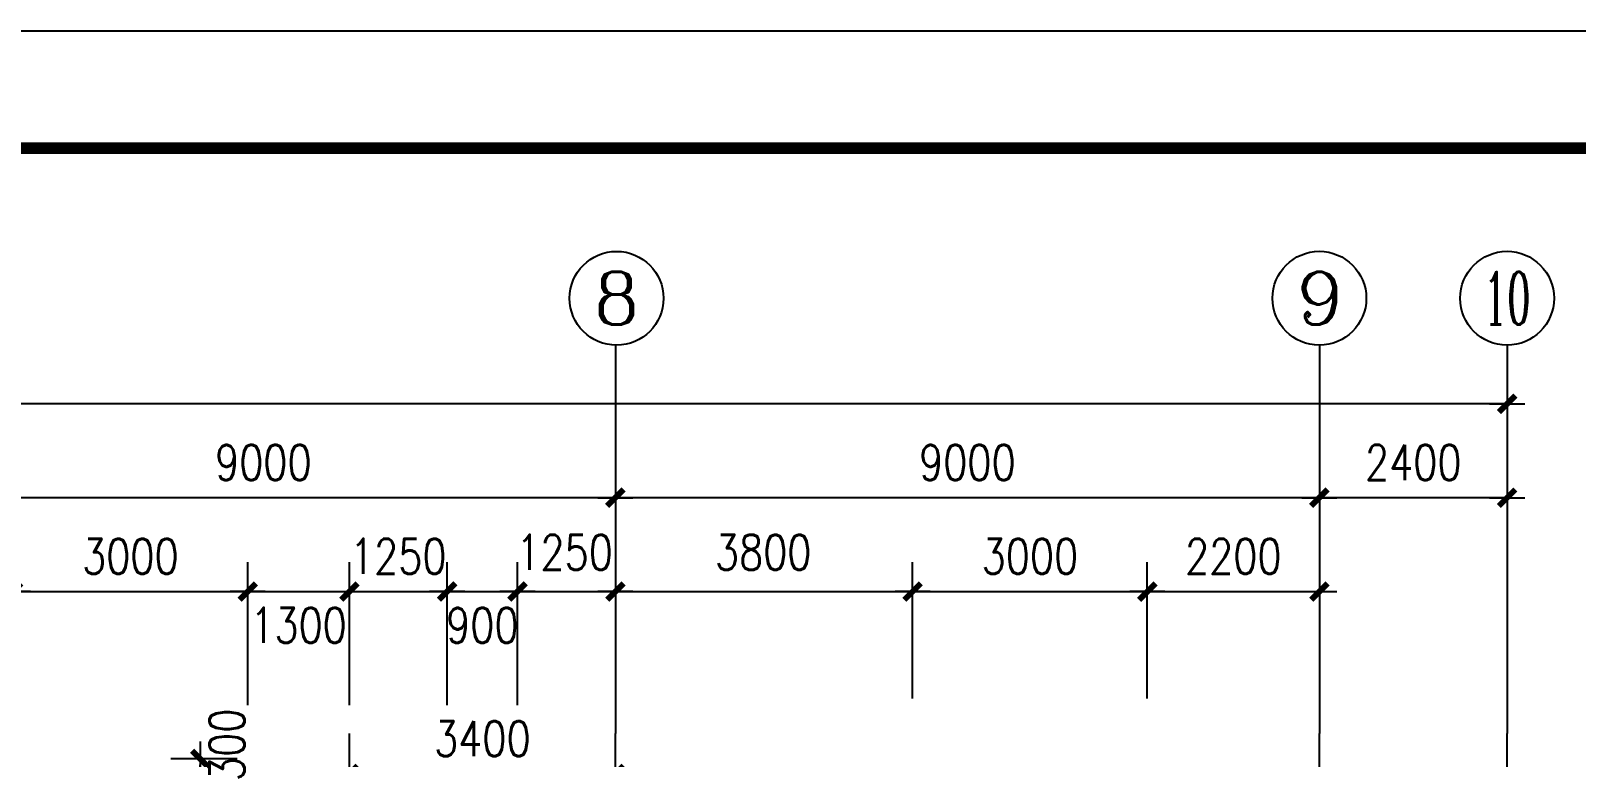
# Model space of a CAD drawing. Extents: x -55219 to 470149, y 494712 to 780039.
# Drawn here: x 14732 to 34485, y 673598 to 682881 of the extents above; entities that cross this region are included whole.
import ezdxf
from ezdxf.enums import TextEntityAlignment as Align

# ---------------------------------------------------------------- set-up
doc = ezdxf.new("R2010")
doc.units = 0
doc.header["$LTSCALE"] = 1500
doc.header["$MEASUREMENT"] = 0
doc.linetypes.add('DOTE', pattern=[2.42, 2, -0.2, 0.02, -0.2])
doc.layers.get('0').update_dxf_attribs({"linetype": 'CONTINUOUS'})
doc.layers.get('DEFPOINTS').update_dxf_attribs({"linetype": 'CONTINUOUS'})
for name, color, linetype in [('AXIS', 3, 'CONTINUOUS'), ('AXIS_TEXT', 7, 'CONTINUOUS'), ('DOTE', 1, 'DOTE'), ('LVTRY', 6, 'CONTINUOUS'), ('PUB_DIM', 3, 'CONTINUOUS'), ('PUB_TITLE', 4, 'CONTINUOUS')]:
    doc.layers.add(name, color=color, linetype=linetype)
doc.styles.add('COMPLEX', font='COMPLEX')
doc.styles.add('DIM_FONT', font='SIMPLEX.shx', dxfattribs={"width": 0.8})
doc.dimstyles.new('AXIS150', dxfattribs={"dimscale": 1.5, "dimtxt": 300, "dimasz": 1, "dimexe": 250, "dimexo": 300, "dimgap": 150, "dimtad": 1, "dimdec": 0, "dimzin": 0, "dimdsep": 46, "dimtxsty": 'DIM_FONT', "dimblk": '_DIMX', "dimcen": 0.09, "dimse1": 1, "dimse2": 1, "dimclrt": 7, "dimadec": 0, "dimazin": 0, "dimtfac": 1, "dimtdec": 0, "dimtix": 1, "dimtmove": 2, "dimatfit": 3, "dimldrblk": '_DIMX', "dimfxl": 1, "dimtolj": 1, "dimtzin": 0, "dimarcsym": 0})
doc.dimstyles.new('DIMA150', dxfattribs={"dimscale": 1.5, "dimtxt": 300, "dimasz": 1, "dimexe": 250, "dimexo": 300, "dimgap": 150, "dimtad": 1, "dimdec": 0, "dimzin": 0, "dimdsep": 46, "dimtxsty": 'DIM_FONT', "dimblk": '_DIMX', "dimcen": 0.09, "dimse1": 1, "dimclrt": 7, "dimadec": 0, "dimazin": 0, "dimtfac": 1, "dimtdec": 0, "dimtix": 1, "dimtmove": 2, "dimatfit": 3, "dimldrblk": '_DIMX', "dimfxl": 1, "dimtolj": 1, "dimtzin": 0, "dimarcsym": 0})
doc.dimstyles.new('DIMB150', dxfattribs={"dimscale": 1.5, "dimtxt": 300, "dimasz": 1, "dimexe": 250, "dimexo": 300, "dimgap": 150, "dimtad": 1, "dimdec": 0, "dimzin": 0, "dimdsep": 46, "dimtxsty": 'DIM_FONT', "dimblk": '_DIMX', "dimcen": 0.09, "dimse2": 1, "dimclrt": 7, "dimadec": 0, "dimazin": 0, "dimtfac": 1, "dimtdec": 0, "dimtix": 1, "dimtmove": 2, "dimatfit": 3, "dimldrblk": '_DIMX', "dimfxl": 1, "dimtolj": 1, "dimtzin": 0, "dimarcsym": 0})
doc.dimstyles.new('DIMN150', dxfattribs={"dimscale": 1.5, "dimtxt": 300, "dimasz": 1, "dimexe": 250, "dimexo": 300, "dimgap": 150, "dimtad": 1, "dimdec": 0, "dimzin": 0, "dimdsep": 46, "dimtxsty": 'DIM_FONT', "dimblk": '_DIMX', "dimcen": 0.09, "dimclrt": 7, "dimadec": 0, "dimazin": 0, "dimtfac": 1, "dimtdec": 0, "dimtix": 1, "dimtmove": 2, "dimatfit": 3, "dimldrblk": '_DIMX', "dimfxl": 1, "dimtolj": 1, "dimtzin": 0, "dimarcsym": 0})
doc.dimstyles.new('NORMAL', dxfattribs={"dimscale": 1.5, "dimtxt": 300, "dimasz": 1, "dimexe": 250, "dimexo": 300, "dimgap": 150, "dimtad": 1, "dimdec": 0, "dimzin": 0, "dimdsep": 46, "dimtxsty": 'DIM_FONT', "dimblk": '_DIMX', "dimcen": 0.09, "dimse2": 1, "dimclrt": 7, "dimadec": 0, "dimazin": 0, "dimtfac": 1, "dimtdec": 0, "dimtix": 1, "dimtmove": 2, "dimatfit": 3, "dimldrblk": '_DIMX', "dimfxl": 1, "dimtolj": 1, "dimtzin": 0, "dimarcsym": 0})

# ---------------------------------------------------------------- blocks, each defined once
blk = doc.blocks.new('_AXISO')
blk.add_circle((0, 0), 0.5)
at = {"layer": 'AXIS_TEXT', "style": 'COMPLEX', "width": 1.041667}
blk.add_attdef('A', text='', height=0.56, dxfattribs=at).set_placement((-0.25, -0.28), (0.25, -0.28), align=Align.FIT)
blk = doc.blocks.new('_DIMX')
blk.add_line((-150, 0), (150, 0))
at = {"const_width": 50}
blk.add_lwpolyline([(-70, -70), (70, 70)], dxfattribs=at)
blk = doc.blocks.new('*D23')
at = {"color": 0, "linetype": 'ByBlock'}
blk.add_line((31201, 676914), (22204, 676914), dxfattribs=at)
at = {"layer": 'DEFPOINTS', "color": 0, "linetype": 'ByBlock'}
for p in [(22203, 676914), (22203, 673899), (31203, 673899)]:
    blk.add_point(p, dxfattribs=at)
at = {"color": 0, "linetype": 'ByBlock', "xscale": 1.5, "yscale": 1.5, "zscale": 1.5, "rotation": 180}
blk.add_blockref('_DIMX', (22203, 676914), dxfattribs=at)
at = {"color": 0, "linetype": 'ByBlock', "xscale": 1.5, "yscale": 1.5, "zscale": 1.5}
blk.add_blockref('_DIMX', (31203, 676914), dxfattribs=at)
at = {"color": 7, "linetype": 'ByBlock', "insert": (26703, 677364), "char_height": 450, "attachment_point": 5, "style": 'DIM_FONT'}
blk.add_mtext('\\A1;9000', dxfattribs=at)
blk = doc.blocks.new('*D24')
at = {"color": 0, "linetype": 'ByBlock'}
blk.add_line((22201, 676914), (13204, 676914), dxfattribs=at)
at = {"layer": 'DEFPOINTS', "color": 0, "linetype": 'ByBlock'}
for p in [(13203, 676914), (13203, 673899), (22203, 673899)]:
    blk.add_point(p, dxfattribs=at)
at = {"color": 0, "linetype": 'ByBlock', "xscale": 1.5, "yscale": 1.5, "zscale": 1.5, "rotation": 180}
blk.add_blockref('_DIMX', (13203, 676914), dxfattribs=at)
at = {"color": 0, "linetype": 'ByBlock', "xscale": 1.5, "yscale": 1.5, "zscale": 1.5}
blk.add_blockref('_DIMX', (22203, 676914), dxfattribs=at)
at = {"color": 7, "linetype": 'ByBlock', "insert": (17703, 677364), "char_height": 450, "attachment_point": 5, "style": 'DIM_FONT'}
blk.add_mtext('\\A1;9000', dxfattribs=at)
blk = doc.blocks.new('*D29')
at = {"color": 0, "linetype": 'ByBlock'}
for p, q in [((-38896, 678188), (-38896, 677739)), ((33604, 678188), (33604, 677739)), ((33603, 678114), (-38894, 678114))]:
    blk.add_line(p, q, dxfattribs=at)
at = {"layer": 'DEFPOINTS', "color": 0, "linetype": 'ByBlock'}
for p in [(-38896, 678638), (33604, 678638), (-38896, 678114)]:
    blk.add_point(p, dxfattribs=at)
at = {"color": 0, "linetype": 'ByBlock', "xscale": 1.5, "yscale": 1.5, "zscale": 1.5, "rotation": 180}
blk.add_blockref('_DIMX', (-38896, 678114), dxfattribs=at)
at = {"color": 0, "linetype": 'ByBlock', "xscale": 1.5, "yscale": 1.5, "zscale": 1.5}
blk.add_blockref('_DIMX', (33604, 678114), dxfattribs=at)
at = {"color": 7, "linetype": 'ByBlock', "insert": (-2646, 678564), "char_height": 450, "attachment_point": 5, "style": 'DIM_FONT'}
blk.add_mtext('\\A1;72500', dxfattribs=at)
blk = doc.blocks.new('*D32')
at = {"color": 0, "linetype": 'ByBlock'}
blk.add_line((33601, 676914), (31204, 676914), dxfattribs=at)
at = {"layer": 'DEFPOINTS', "color": 0, "linetype": 'ByBlock'}
for p in [(31203, 676914), (31203, 673899), (33603, 673899)]:
    blk.add_point(p, dxfattribs=at)
at = {"color": 0, "linetype": 'ByBlock', "xscale": 1.5, "yscale": 1.5, "zscale": 1.5, "rotation": 180}
blk.add_blockref('_DIMX', (31203, 676914), dxfattribs=at)
at = {"color": 0, "linetype": 'ByBlock', "xscale": 1.5, "yscale": 1.5, "zscale": 1.5}
blk.add_blockref('_DIMX', (33603, 676914), dxfattribs=at)
at = {"color": 7, "linetype": 'ByBlock', "insert": (32403, 677364), "char_height": 450, "attachment_point": 5, "style": 'DIM_FONT'}
blk.add_mtext('\\A1;2400', dxfattribs=at)
blk = doc.blocks.new('*D232')
at = {"color": 0, "linetype": 'ByBlock'}
for p, q in [((22203, 672874), (22203, 673758)), ((18804, 673383), (22201, 673383))]:
    blk.add_line(p, q, dxfattribs=at)
at = {"layer": 'DEFPOINTS', "color": 0, "linetype": 'ByBlock'}
for p in [(22203, 673383), (18803, 672424), (22203, 672424)]:
    blk.add_point(p, dxfattribs=at)
at = {"color": 0, "linetype": 'ByBlock', "xscale": 1.5, "yscale": 1.5, "zscale": 1.5, "rotation": 180}
blk.add_blockref('_DIMX', (18803, 673383), dxfattribs=at)
at = {"color": 0, "linetype": 'ByBlock', "xscale": 1.5, "yscale": 1.5, "zscale": 1.5}
blk.add_blockref('_DIMX', (22203, 673383), dxfattribs=at)
at = {"color": 7, "linetype": 'ByBlock', "insert": (20503, 673833), "char_height": 450, "attachment_point": 5, "style": 'DIM_FONT'}
blk.add_mtext('\\A1;3400', dxfattribs=at)
blk = doc.blocks.new('*D641')
at = {"color": 0, "linetype": 'ByBlock'}
for p, q in [((14503, 674262), (14503, 676089)), ((17503, 674262), (17503, 676089)), ((14504, 675714), (17501, 675714))]:
    blk.add_line(p, q, dxfattribs=at)
at = {"layer": 'DEFPOINTS', "color": 0, "linetype": 'ByBlock'}
for p in [(17503, 675714), (14503, 673812), (17503, 673812)]:
    blk.add_point(p, dxfattribs=at)
at = {"color": 0, "linetype": 'ByBlock', "xscale": 1.5, "yscale": 1.5, "zscale": 1.5, "rotation": 180}
blk.add_blockref('_DIMX', (14503, 675714), dxfattribs=at)
at = {"color": 0, "linetype": 'ByBlock', "xscale": 1.5, "yscale": 1.5, "zscale": 1.5}
blk.add_blockref('_DIMX', (17503, 675714), dxfattribs=at)
at = {"color": 7, "linetype": 'ByBlock', "insert": (16003, 676164), "char_height": 450, "attachment_point": 5, "style": 'DIM_FONT'}
blk.add_mtext('\\A1;3000', dxfattribs=at)
blk = doc.blocks.new('*D642')
at = {"color": 0, "linetype": 'ByBlock'}
for p, q in [((17503, 674262), (17503, 676089)), ((18803, 674262), (18803, 676089)), ((17504, 675714), (18801, 675714))]:
    blk.add_line(p, q, dxfattribs=at)
at = {"layer": 'DEFPOINTS', "color": 0, "linetype": 'ByBlock'}
for p in [(18803, 675714), (17503, 673812), (18803, 673812)]:
    blk.add_point(p, dxfattribs=at)
at = {"color": 0, "linetype": 'ByBlock', "xscale": 1.5, "yscale": 1.5, "zscale": 1.5, "rotation": 180}
blk.add_blockref('_DIMX', (17503, 675714), dxfattribs=at)
at = {"color": 0, "linetype": 'ByBlock', "xscale": 1.5, "yscale": 1.5, "zscale": 1.5}
blk.add_blockref('_DIMX', (18803, 675714), dxfattribs=at)
at = {"color": 7, "linetype": 'ByBlock', "insert": (18153, 675282), "char_height": 450, "attachment_point": 5, "style": 'DIM_FONT'}
blk.add_mtext('\\A1;1300', dxfattribs=at)
blk = doc.blocks.new('*D643')
at = {"color": 0, "linetype": 'ByBlock'}
for p, q in [((18803, 674262), (18803, 676089)), ((20053, 674262), (20053, 676089)), ((18801, 675714), (18800, 675714)), ((18803, 675714), (20053, 675714)), ((20054, 675714), (20056, 675714))]:
    blk.add_line(p, q, dxfattribs=at)
at = {"layer": 'DEFPOINTS', "color": 0, "linetype": 'ByBlock'}
for p in [(20053, 675714), (18803, 673812), (20053, 673812)]:
    blk.add_point(p, dxfattribs=at)
at = {"color": 0, "linetype": 'ByBlock', "xscale": 1.5, "yscale": 1.5, "zscale": 1.5}
blk.add_blockref('_DIMX', (18803, 675714), dxfattribs=at)
at = {"color": 0, "linetype": 'ByBlock', "xscale": 1.5, "yscale": 1.5, "zscale": 1.5, "rotation": 180}
blk.add_blockref('_DIMX', (20053, 675714), dxfattribs=at)
at = {"color": 7, "linetype": 'ByBlock', "insert": (19428, 676164), "char_height": 450, "attachment_point": 5, "style": 'DIM_FONT'}
blk.add_mtext('\\A1;1250', dxfattribs=at)
blk = doc.blocks.new('*D644')
at = {"color": 0, "linetype": 'ByBlock'}
for p, q in [((20053, 674262), (20053, 676089)), ((20953, 674262), (20953, 676089)), ((20054, 675714), (20951, 675714))]:
    blk.add_line(p, q, dxfattribs=at)
at = {"layer": 'DEFPOINTS', "color": 0, "linetype": 'ByBlock'}
for p in [(20953, 675714), (20053, 673812), (20953, 673812)]:
    blk.add_point(p, dxfattribs=at)
at = {"color": 0, "linetype": 'ByBlock', "xscale": 1.5, "yscale": 1.5, "zscale": 1.5, "rotation": 180}
blk.add_blockref('_DIMX', (20053, 675714), dxfattribs=at)
at = {"color": 0, "linetype": 'ByBlock', "xscale": 1.5, "yscale": 1.5, "zscale": 1.5}
blk.add_blockref('_DIMX', (20953, 675714), dxfattribs=at)
at = {"color": 7, "linetype": 'ByBlock', "insert": (20503, 675282), "char_height": 450, "attachment_point": 5, "style": 'DIM_FONT'}
blk.add_mtext('\\A1;900', dxfattribs=at)
blk = doc.blocks.new('*D645')
at = {"color": 0, "linetype": 'ByBlock'}
for p, q in [((20953, 674262), (20953, 676089)), ((20954, 675714), (22201, 675714))]:
    blk.add_line(p, q, dxfattribs=at)
at = {"layer": 'DEFPOINTS', "color": 0, "linetype": 'ByBlock'}
for p in [(22203, 675714), (20953, 673812), (22203, 673812)]:
    blk.add_point(p, dxfattribs=at)
at = {"color": 0, "linetype": 'ByBlock', "xscale": 1.5, "yscale": 1.5, "zscale": 1.5, "rotation": 180}
blk.add_blockref('_DIMX', (20953, 675714), dxfattribs=at)
at = {"color": 0, "linetype": 'ByBlock', "xscale": 1.5, "yscale": 1.5, "zscale": 1.5}
blk.add_blockref('_DIMX', (22203, 675714), dxfattribs=at)
at = {"color": 7, "linetype": 'ByBlock', "insert": (21554, 676215), "char_height": 450, "attachment_point": 5, "style": 'DIM_FONT'}
blk.add_mtext('\\A1;1250', dxfattribs=at)
blk = doc.blocks.new('*D670')
at = {"color": 0, "linetype": 'ByBlock'}
for p, q in [((26003, 674345), (26003, 676089)), ((22204, 675714), (26001, 675714))]:
    blk.add_line(p, q, dxfattribs=at)
at = {"layer": 'DEFPOINTS', "color": 0, "linetype": 'ByBlock'}
for p in [(26003, 675714), (22203, 673895), (26003, 673895)]:
    blk.add_point(p, dxfattribs=at)
at = {"color": 0, "linetype": 'ByBlock', "xscale": 1.5, "yscale": 1.5, "zscale": 1.5, "rotation": 180}
blk.add_blockref('_DIMX', (22203, 675714), dxfattribs=at)
at = {"color": 0, "linetype": 'ByBlock', "xscale": 1.5, "yscale": 1.5, "zscale": 1.5}
blk.add_blockref('_DIMX', (26003, 675714), dxfattribs=at)
at = {"color": 7, "linetype": 'ByBlock', "insert": (24093, 676215), "char_height": 450, "attachment_point": 5, "style": 'DIM_FONT'}
blk.add_mtext('\\A1;3800', dxfattribs=at)
blk = doc.blocks.new('*D671')
at = {"color": 0, "linetype": 'ByBlock'}
for p, q in [((26003, 674345), (26003, 676089)), ((29003, 674345), (29003, 676089)), ((26004, 675714), (29001, 675714))]:
    blk.add_line(p, q, dxfattribs=at)
at = {"layer": 'DEFPOINTS', "color": 0, "linetype": 'ByBlock'}
for p in [(29003, 675714), (26003, 673895), (29003, 673895)]:
    blk.add_point(p, dxfattribs=at)
at = {"color": 0, "linetype": 'ByBlock', "xscale": 1.5, "yscale": 1.5, "zscale": 1.5, "rotation": 180}
blk.add_blockref('_DIMX', (26003, 675714), dxfattribs=at)
at = {"color": 0, "linetype": 'ByBlock', "xscale": 1.5, "yscale": 1.5, "zscale": 1.5}
blk.add_blockref('_DIMX', (29003, 675714), dxfattribs=at)
at = {"color": 7, "linetype": 'ByBlock', "insert": (27503, 676164), "char_height": 450, "attachment_point": 5, "style": 'DIM_FONT'}
blk.add_mtext('\\A1;3000', dxfattribs=at)
blk = doc.blocks.new('*D672')
at = {"color": 0, "linetype": 'ByBlock'}
for p, q in [((29003, 674345), (29003, 676089)), ((29004, 675714), (31201, 675714))]:
    blk.add_line(p, q, dxfattribs=at)
at = {"layer": 'DEFPOINTS', "color": 0, "linetype": 'ByBlock'}
for p in [(31203, 675714), (29003, 673895), (31203, 673895)]:
    blk.add_point(p, dxfattribs=at)
at = {"color": 0, "linetype": 'ByBlock', "xscale": 1.5, "yscale": 1.5, "zscale": 1.5, "rotation": 180}
blk.add_blockref('_DIMX', (29003, 675714), dxfattribs=at)
at = {"color": 0, "linetype": 'ByBlock', "xscale": 1.5, "yscale": 1.5, "zscale": 1.5}
blk.add_blockref('_DIMX', (31203, 675714), dxfattribs=at)
at = {"color": 7, "linetype": 'ByBlock', "insert": (30103, 676164), "char_height": 450, "attachment_point": 5, "style": 'DIM_FONT'}
blk.add_mtext('\\A1;2200', dxfattribs=at)
blk = doc.blocks.new('*D874')
at = {"color": 0, "linetype": 'ByBlock'}
for p, q in [((17367, 673574), (16521, 673574)), ((16896, 673576), (16896, 673577)), ((16896, 673574), (16896, 673274)), ((16896, 673574), (16896, 673274)), ((16896, 673273), (16896, 673271))]:
    blk.add_line(p, q, dxfattribs=at)
at = {"layer": 'DEFPOINTS', "color": 0, "linetype": 'ByBlock'}
for p in [(17817, 673574), (16896, 673274), (17817, 673274)]:
    blk.add_point(p, dxfattribs=at)
at = {"color": 0, "linetype": 'ByBlock', "xscale": 1.5, "yscale": 1.5, "zscale": 1.5}
for p, rotation in [((16896, 673574), 270), ((16896, 673274), 90)]:
    blk.add_blockref('_DIMX', p, dxfattribs=dict(at, rotation=rotation))
at = {"color": 7, "linetype": 'ByBlock', "insert": (17238, 673755), "char_height": 450, "attachment_point": 5, "rotation": 90, "style": 'DIM_FONT'}
blk.add_mtext('\\A1;300', dxfattribs=at)

msp = doc.modelspace()

# ---------------------------------------------------------------- linework, layer by layer
at = {"layer": 'AXIS'}
for p, q in [((22202.8, 678863.6), (22202.8, 673898.7)), ((31202.8, 678863.6), (31202.8, 673898.7)), ((33602.5, 678863.6), (33602.5, 673898.7))]:
    msp.add_line(p, q, dxfattribs=at)
at = {"layer": 'DOTE'}
for p, q in [((18802.8, 662074), (18802.8, 673898.7)), ((22202.8, 603662), (22202.8, 673898.7)), ((31202.8, 603662), (31202.8, 673898.7)), ((33602.5, 603662), (33602.5, 673898.7))]:
    msp.add_line(p, q, dxfattribs=at)
at = {"layer": 'PUB_TITLE'}
msp.add_lwpolyline([(-55219.4, 593781.4), (-55219.4, 682881.4), (70930.6, 682881.4), (70930.6, 593781.4)], close=True, dxfattribs=at)
at = {"layer": 'PUB_TITLE', "const_width": 150}
msp.add_lwpolyline([(-51469.4, 595281.4), (69430.6, 595281.4), (69430.6, 681381.4), (-51469.4, 681381.4)], close=True, dxfattribs=at)

# ---------------------------------------------------------------- block references
at = {"layer": 'AXIS'}
ref = msp.add_blockref('_AXISO', (22218.2, 679463.3), dxfattribs=dict(at, xscale=1200, yscale=1200, zscale=1200))
ref.add_attrib('A', '8', dxfattribs={"layer": 'AXIS_TEXT', "height": 672, "style": 'COMPLEX', "width": 1.339286}).set_placement((21918.2, 679127.3), (22518.2, 679127.3), align=Align.FIT)
ref = msp.add_blockref('_AXISO', (31202.8, 679463.6), dxfattribs=dict(at, xscale=1200, yscale=1200, zscale=1200))
ref.add_attrib('A', '9', dxfattribs={"layer": 'AXIS_TEXT', "height": 672, "style": 'COMPLEX', "width": 1.339286}).set_placement((30902.8, 679127.6), (31502.8, 679127.6), align=Align.FIT)
ref = msp.add_blockref('_AXISO', (33602.5, 679463.6), dxfattribs=dict(at, xscale=1200, yscale=1200, zscale=1200))
ref.add_attrib('A', '10', dxfattribs={"layer": 'AXIS_TEXT', "height": 672, "style": 'COMPLEX', "width": 0.646552}).set_placement((33302.5, 679127.6), (33902.5, 679127.6), align=Align.FIT)

# ---------------------------------------------------------------- dimensions: what is measured, and where the dimension line sits
dim = msp.add_linear_dim(base=(13202.8, 676913.6), p1=(22202.8, 673898.7), p2=(13202.8, 673898.7), dimstyle='AXIS150', dxfattribs=at)
dim.commit()
dim.dimension.update_dxf_attribs({"geometry": '*D24', "text_midpoint": (17702.8, 677363.6)})
for p1, p2, picture, middle in [((31202.8, 673898.7), (22202.8, 673898.7), '*D23', (26702.8, 677363.6)), ((33602.5, 673898.7), (31202.8, 673898.7), '*D32', (32402.7, 677363.6))]:
    dim = msp.add_aligned_dim(p1=p1, p2=p2, distance=-3014.9, dimstyle='AXIS150', dxfattribs=at)
    dim.commit()
    dim.dimension.update_dxf_attribs({"geometry": picture, "text_midpoint": middle})
at = {"layer": 'LVTRY'}
dim = msp.add_linear_dim(base=(16895.5, 673274.1), p1=(17816.8, 673574.1), p2=(17816.8, 673274.1), angle=90, dimstyle='NORMAL', dxfattribs=at)
dim.commit()
dim.dimension.update_dxf_attribs({"geometry": '*D874', "text_midpoint": (17238, 673755.3), "dimtype": 160})
at = {"layer": 'PUB_DIM'}
for p1, p2, distance, dimstyle, picture, middle in [((33604, 678638.1), (-38895.7, 678638.1), 524.5, 'DIMN150', '*D29', (-2645.8, 678563.6)), ((14502.8, 673811.5), (17502.8, 673811.5), 1902.1, 'DIMN150', '*D641', (16002.8, 676163.6)), ((18802.8, 673811.5), (20052.8, 673811.5), 1902.1, 'DIMN150', '*D643', (19427.8, 676163.6)), ((26002.8, 673895.2), (29002.8, 673895.2), 1818.4, 'DIMN150', '*D671', (27502.8, 676163.6)), ((29002.8, 673895.2), (31202.8, 673895.2), 1818.4, 'DIMB150', '*D672', (30102.8, 676163.6))]:
    dim = msp.add_aligned_dim(p1=p1, p2=p2, distance=distance, dimstyle=dimstyle, dxfattribs=at)
    dim.commit()
    dim.dimension.update_dxf_attribs({"geometry": picture, "text_midpoint": middle})
for base, p1, p2, dimstyle, picture, middle in [((22202.8, 675713.6), (20952.8, 673811.5), (22202.8, 673811.5), 'DIMB150', '*D645', (21554.4, 676215.1)), ((26002.8, 675713.6), (22202.8, 673895.2), (26002.8, 673895.2), 'DIMA150', '*D670', (24093.4, 676215.1)), ((18802.8, 675713.6), (17502.8, 673811.5), (18802.8, 673811.5), 'DIMN150', '*D642', (18152.8, 675281.6)), ((20952.8, 675713.6), (20052.8, 673811.5), (20952.8, 673811.5), 'DIMN150', '*D644', (20502.8, 675281.6))]:
    dim = msp.add_linear_dim(base=base, p1=p1, p2=p2, angle=0, dimstyle=dimstyle, dxfattribs=at)
    dim.commit()
    dim.dimension.update_dxf_attribs({"geometry": picture, "text_midpoint": middle, "dimtype": 161})
dim = msp.add_linear_dim(base=(22202.8, 673383.1), p1=(18802.8, 672424), p2=(22202.8, 672424), dimstyle='DIMA150', dxfattribs=at)
dim.commit()
dim.dimension.update_dxf_attribs({"geometry": '*D232', "text_midpoint": (20502.8, 673833.1)})

doc.saveas('drawing.dxf')
